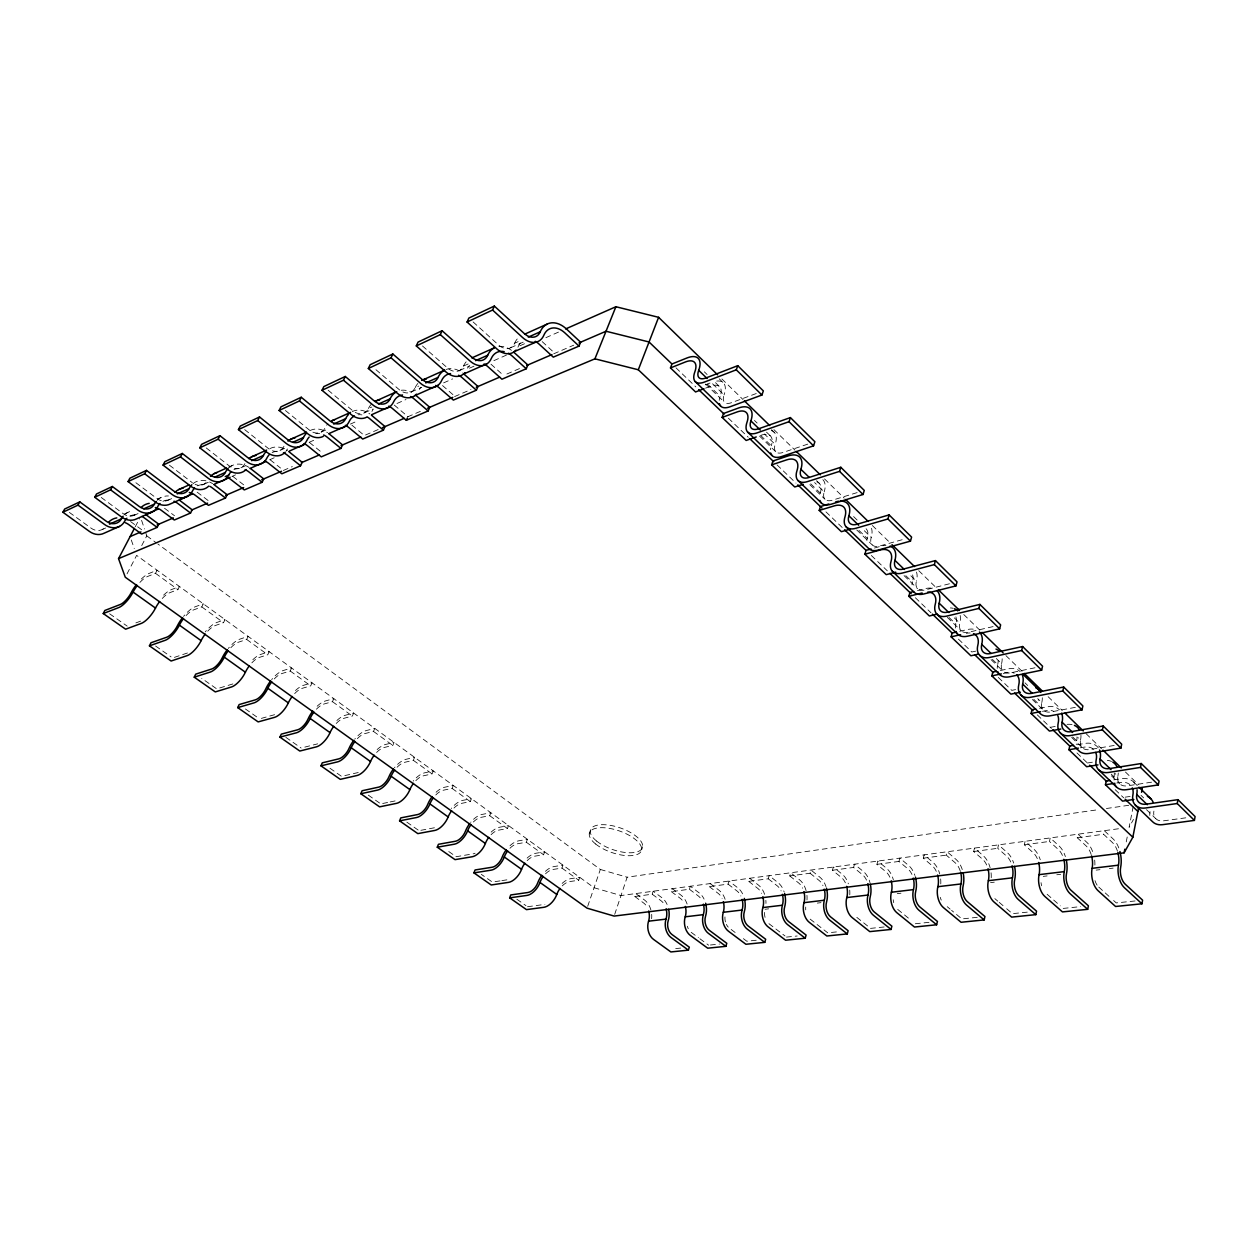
<?xml version="1.0" encoding="UTF-8"?>
<svg xmlns="http://www.w3.org/2000/svg" width="1258" height="1258" viewBox="0 0 1258 1258"><rect width="100%" height="100%" fill="white"/><g stroke="black" fill="none" stroke-linecap="round" stroke-linejoin="round"><path stroke-width="0.75" stroke-dasharray="5 3.75" d="M1126.24 841.901L1127.325 836.444M1133.191 806.504L1129.102 827.339L1133.489 819.398M1117.481 851.226A16.794 9.089 80.7 0 0 1112.465 842.577L1103.565 834.258L1104.288 830.673L1113.188 838.992A20.993 11.369 80.7 0 1 1119.95 851.524M1091.189 854.528A16.621 9.152 80.8 0 0 1086.173 845.958L1077.257 837.749L1077.996 834.196L1086.912 842.42A20.773 11.432 80.8 0 1 1093.658 854.795M1062.428 855.44A16.417 9.199 80.9 0 0 1058.387 849.543L1049.455 841.445L1050.226 837.922L1059.142 846.036A20.521 11.511 80.9 0 1 1065.384 856.588M1037.3 858.616A16.244 9.246 81 0 0 1033.258 852.782L1024.311 844.778L1025.097 841.303L1034.029 849.307A20.301 11.574 81 0 1 1040.272 859.749M1010.724 861.966A16.055 9.293 81.1 0 0 1006.683 856.195L997.736 848.317L998.522 844.873L1007.469 852.767A20.065 11.621 81.1 0 1 1013.696 863.082M986.665 865.001A15.882 9.341 81.2 0 0 982.64 859.293L973.676 851.509L974.494 848.096L983.442 855.896A19.861 11.668 81.2 0 1 990.125 867.721M960.216 870.898A15.694 9.372 81.3 0 0 955.247 862.831L946.283 855.141L947.117 851.776L956.08 859.466A19.625 11.715 81.3 0 1 962.276 869.53M936.282 871.354A15.536 9.404 81.4 0 0 932.257 865.787L923.293 858.192L924.143 854.858L933.09 862.453A19.42 11.762 81.4 0 1 939.742 874.011M911.94 874.42A15.363 9.435 81.5 0 0 907.93 868.932L898.967 861.431L899.816 858.113L908.779 865.63A19.2 11.794 81.5 0 1 914.943 875.474M889.878 877.203A15.206 9.466 81.6 0 0 885.884 871.763L876.92 864.356L877.801 861.07L886.748 868.492A19.012 11.825 81.6 0 1 893.353 879.798M866.542 880.144A15.049 9.482 81.8 0 0 862.548 874.782L853.584 867.454L854.465 864.215L863.413 871.542A18.807 11.857 81.8 0 1 870.017 882.707M845.376 882.817A14.892 9.498 81.9 0 0 841.398 877.502L832.45 870.253L833.346 867.045L842.278 874.294A18.618 11.888 81.9 0 1 848.395 883.824M806.111 890.68A18.241 11.92 82.1 0 0 799.585 879.845L790.669 872.769L789.757 875.93L810.058 873.241L810.954 870.049L819.886 877.203A18.43 11.904 82 0 1 825.987 886.638M764.612 894.344A17.895 11.951 82.3 0 0 758.574 885.192L749.674 878.273L748.73 881.371L768.245 878.792L769.173 875.662L778.073 882.66A18.052 11.935 82.2 0 1 784.143 891.891M725.127 899.297A17.549 11.967 82.5 0 0 719.12 890.334L710.251 883.572L709.292 886.607L728.052 884.122L728.995 881.056L737.88 887.896A17.706 11.951 82.4 0 1 743.903 896.938M687.12 904.062A17.219 11.967 82.8 0 0 681.16 895.287L672.307 888.667L671.347 891.655L689.4 889.249L690.359 886.245L699.212 892.928A17.376 11.967 82.6 0 1 704.087 899.108M650.921 910.037A16.889 11.967 83 0 0 644.583 900.052L635.777 893.573L634.818 896.514L652.194 894.202L653.169 891.23L661.991 897.787A17.046 11.967 82.9 0 1 668.344 907.867M614.706 914.362L627.144 877.203L1098.643 809.617M641.627 849.826L642.618 846.854M587.69 906.31L600.333 869.467L157.848 543.991M589.247 833.834L590.285 830.893M562.279 885.868A13.413 7.406 -54.7 0 1 569.764 881.559L578.727 880.254L579.749 877.329L570.786 878.65A16.779 9.262 -54.7 0 0 561.445 884.044M545.516 873.823A13.508 7.328 -54.6 0 1 553.017 869.451L561.964 868.083L562.986 865.158L554.055 866.542A16.889 9.168 -54.6 0 0 544.698 871.998M527.165 860.629A13.602 7.249 -54.5 0 1 534.65 856.195L543.582 854.748L544.635 851.823L535.719 853.286A16.999 9.058 -54.5 0 0 526.347 858.821M509.946 848.254A13.696 7.171 -54.5 0 1 517.447 843.772L526.331 842.247L527.416 839.306L518.532 840.847A17.109 8.963 -54.5 0 0 509.16 846.461M491.076 834.699A13.791 7.092 -54.4 0 1 498.577 830.154L507.446 828.55L508.546 825.61L499.693 827.214A17.235 8.853 -54.4 0 0 490.305 832.906M473.37 821.993A13.885 6.998 -54.3 0 1 480.886 817.37L489.724 815.703L490.856 812.747L482.018 814.429A17.345 8.759 -54.3 0 0 470.649 822.386M453.981 808.061A13.98 6.919 -54.2 0 1 461.497 803.375L470.303 801.613L471.451 798.641L462.645 800.403A17.47 8.633 -54.2 0 0 451.26 808.485M435.787 794.977A14.074 6.825 -54.1 0 1 443.303 790.228L452.078 788.404L453.257 785.432L444.483 787.272A17.596 8.523 -54.1 0 0 435.079 793.2M415.832 780.652A14.184 6.73 -54 0 1 423.364 775.824L432.107 773.922L433.302 770.934L424.559 772.852A17.722 8.397 -54 0 0 413.143 781.124M397.119 767.207A14.278 6.62 -53.9 0 1 404.651 762.317L413.347 760.319L414.574 757.316L405.878 759.329A17.848 8.287 -53.9 0 0 394.446 767.71M376.598 752.457A14.388 6.526 -53.8 0 1 384.13 747.504L392.795 745.412L394.053 742.409L385.388 744.5A17.974 8.146 -53.8 0 0 375.969 750.712M357.351 738.635A14.483 6.416 -53.8 0 1 364.883 733.587L373.5 731.417L374.774 728.398L366.157 730.599A18.099 8.02 -53.8 0 0 354.693 739.185M336.216 723.46A14.593 6.306 -53.7 0 1 343.764 718.349L352.334 716.069L353.64 713.05L345.069 715.33A18.241 7.878 -53.7 0 0 335.65 721.73M316.403 709.213A14.703 6.196 -53.6 0 1 323.951 704.024L332.474 701.665L333.81 698.63L325.272 701.005A18.367 7.737 -53.6 0 0 315.852 707.499M294.655 693.598A14.813 6.07 -53.5 0 1 302.203 688.33L310.679 685.862L312.047 682.827L303.555 685.296A18.508 7.579 -53.5 0 0 294.136 691.884M274.244 678.927A14.923 5.944 -53.4 0 1 281.792 673.58L290.221 671.017L291.604 667.967L283.176 670.545A18.65 7.438 -53.4 0 0 271.665 679.603M251.852 662.84A15.033 5.818 -53.4 0 1 259.384 657.399L267.765 654.742L269.181 651.675L260.815 654.364A18.791 7.281 -53.4 0 0 251.396 661.158M230.812 647.728A15.143 5.692 -53.3 0 1 238.36 642.225L246.678 639.441L248.125 636.375L239.806 639.158A18.933 7.108 -53.3 0 0 228.264 648.468M207.727 631.154A15.269 5.551 -53.2 0 1 215.26 625.541L223.531 622.663L225.025 619.581L216.753 622.49A19.09 6.935 -53.2 0 0 205.211 631.925M186.058 615.571A15.379 5.409 -53.1 0 1 193.59 609.894L201.799 606.906L203.309 603.809L195.1 606.812A19.232 6.762 -53.1 0 0 183.558 616.389M162.251 598.478A15.505 5.268 -53 0 1 169.783 592.691L177.928 589.593L179.469 586.495L171.324 589.625A19.389 6.573 -53 0 0 161.936 596.842M139.905 582.423A15.615 5.111 -52.9 0 1 147.422 576.557L155.505 573.334L157.077 570.22L149.01 573.459A19.53 6.4 -52.9 0 0 139.622 580.803M127.027 573.868L136.635 555.376L594.059 887.739L620.996 895.554L1119.368 828.645M141.714 545.61L146.777 535.861L145.047 530.687M135.266 526.74L139.575 518.548M124.448 513.94L127.86 512.399M157.36 499.159L160.93 497.555M228.343 467.268L231.881 465.68M328.134 390.2L352.617 410.627A14.782 11.039 64.2 0 0 368.437 408.52L371.77 407.026M375.953 369.71L399.258 389.666A15.19 11.086 64.8 0 0 415.171 387.653L418.694 386.08M422.484 345.966L447.518 367.965A15.631 11.118 65.4 0 0 463.494 366.062L470.413 362.98M473.102 321.938L498.593 345.007A16.087 11.133 66 0 0 514.616 343.23L521.457 340.179M102.213 529.539L105.625 528.014M134.496 515.167L138.065 513.579M168.305 500.118L171.67 498.624M203.733 484.346L209.032 481.987M240.938 467.787L245.986 465.539M280.015 450.395L285.33 448.037M321.12 432.092L327.976 429.057M364.443 412.813L372.761 409.117M411.162 392.024L421.729 387.322M459.5 370.512L469.879 365.889M510.638 347.743L524.319 341.657M473.999 366.172L467.08 369.239A20.553 14.546 66.6 0 1 469.313 365.732M519.947 345.761L526.788 342.726M231.928 476.452L235.529 474.864M269.605 459.799L274.999 457.425M309.091 442.344L314.469 439.97M350.353 424.103L357.524 420.943M396.993 403.488L405.972 399.525M443.649 382.872L452.613 378.894M493.875 360.653L506.439 355.102M545.909 337.663L558.473 332.112M283.333 470.476L292.343 466.576M378.155 429.56L364.364 435.504L350.809 424.261M407.718 416.807L420.345 411.366M454.594 396.584L470.917 389.54M506.88 374.019L519.491 368.578M553.74 353.797L573.742 345.179M705.345 384.838L712.028 382.275M705.596 388.124L710.613 386.222A21.323 9.844 -46.9 0 1 720.189 396.364A21.701 10.127 -46.4 0 0 719.23 400.327M135.88 622.899L141.1 620.965M756.247 393.534L731.448 402.702A16.275 7.595 -46.4 0 1 724.058 394.918L711.368 382.636M174.39 657.368L188.543 652.619M807.778 444.121L782.901 452.503A15.929 7.91 -46 0 1 775.18 444.404L764.377 433.963M232.872 683.927L216.722 688.881L201.705 678.345M857.138 492.601L832.214 500.244A15.599 8.208 -45.6 0 1 824.194 491.878L814.602 482.585M261.349 718.381L275.895 714.324M902.175 539.713L879.515 546.035A15.285 8.46 -45.2 0 1 871.228 537.418L862.846 529.303M874.467 548.032L881.213 546.145M917.491 590.584L925.086 588.65A24.311 14.294 -45.2 0 1 933.986 588.791M304.798 747.11L317.661 743.84M949.475 583.775L924.929 589.986A14.97 8.696 -44.8 0 1 916.406 581.165L908.339 573.349M959.712 631.296L967.308 629.55A23.855 14.624 -44.8 0 1 976.239 629.896M993.097 626.594L968.566 632.224A14.687 8.9 -44.3 0 1 959.823 623.197L954.319 617.867M358.247 772.522L341.531 776.359L328.684 767.349M975.642 651.157L971.836 652.006L957.747 638.466M1000.362 670.514L1007.941 668.91A23.415 14.907 -44.4 0 1 1020.207 671.646M1003.239 673.502L1007.029 672.7A18.728 11.935 -44.4 0 1 1014.215 673.156M1035.02 667.762L1010.536 672.857A14.404 9.089 -43.8 0 1 1001.588 663.642L996.289 658.516M382.684 803.5L388.297 802.337M390.184 801.944L397.685 800.387M1015.568 689.604L1011.778 690.359L998.207 677.323M1039.533 708.285L1047.112 706.854A22.99 15.175 -43.9 0 1 1059.425 709.811M1042.457 711.336L1046.247 710.613A18.383 12.14 -43.9 0 1 1053.449 711.195M420.895 830.311L436.023 827.465M1075.354 707.342L1050.917 711.934A14.137 9.246 -43.3 0 1 1041.797 702.577L1037.708 698.615M1050.288 727.328L1055.965 726.306M1077.304 744.72L1084.868 743.431A22.581 15.395 -43.4 0 1 1098.879 748.762M1080.292 747.802L1084.066 747.158A18.068 12.313 -43.4 0 1 1093.957 749.721M1114.179 745.459L1089.805 749.579A13.885 9.388 -42.7 0 1 1080.528 740.081L1077.902 737.534M1087.431 763.008L1093.092 762.081M1113.755 779.881L1121.303 778.718A22.188 15.599 -42.9 0 1 1136.005 785.495M1116.774 782.995L1120.548 782.429A17.738 12.486 -42.9 0 1 1130.47 785.134M499.992 880.899L492.318 882.062L481.327 874.357M501.911 880.6L509.584 879.436M1151.589 782.177L1127.278 785.857A13.634 9.514 -42.1 0 1 1117.875 776.233L1115.138 773.591M1125.171 797.163L1130.816 796.345M1106.411 808.501L1131.634 804.884M1185.775 817.826L1163.414 820.845A13.398 9.624 -41.5 0 1 1153.885 811.111M527.527 906.735L544.887 904.392M832.45 870.253L853.584 867.454M876.92 864.356L898.967 861.431M923.293 858.192L946.283 855.141M973.676 851.509L997.736 848.317M1024.311 844.778L1049.455 841.445M1077.257 837.749L1103.565 834.258M765.053 909.267L768.622 908.842M817.307 903.087L821.002 902.646M897.284 893.636L900.964 893.196M990.565 882.597L994.276 882.173M1043.244 876.37L1047.112 875.914M1056.799 874.766L1060.667 874.31M1096.205 870.111L1099.979 869.671M1109.383 868.555L1113.141 868.114M675.703 948.595L681.537 947.982M710.424 944.994L719.513 944.05M756.231 940.245L746.796 941.22L742.424 937.933M786.47 937.1L797.179 935.999M831.428 932.445L838.85 931.675M884.154 926.973L870.63 928.373L855.975 916.705M915.321 923.749L930.071 922.224M977.262 917.318L961.867 918.922L951.598 910.352M1027.267 912.144L1012.423 913.67L1006.573 908.653M1063.199 908.418L1080.653 906.609M1135.078 900.964L1116.255 902.914L1112.229 899.266M600.333 869.467L627.144 877.203M109.635 613.81L127.184 626.122M155.599 646.03L171.072 656.88M245.404 708.977L259.541 718.884M285.865 737.345L301.118 748.038M368.311 795.135L380.797 803.893M406.853 822.15L418.993 830.657M448.76 851.54L456.151 856.714L473.307 853.805A10.253 5.205 -54.5 0 0 475.099 853.223M516.834 899.234L525.986 905.666M69.347 512.399L91.142 528.187A12.47 10.489 58.4 0 0 104.43 527.92M155.505 573.334L177.928 589.593M201.799 606.906L223.531 622.663M246.678 639.441L267.765 654.742M290.221 671.017L310.679 685.862M332.474 701.665L352.334 716.069M373.5 731.417L392.795 745.412M413.347 760.319L432.107 773.922M452.078 788.404L470.303 801.613M489.724 815.703L507.446 828.55M526.331 842.247L543.582 854.748M561.964 868.083L578.727 880.254M634.818 896.514L643.624 902.992A13.508 9.577 83 0 1 647.493 907.789M101.238 497.46L123.315 513.736A12.753 10.583 59.4 0 0 136.729 513.531M691.177 932.335L698.442 937.682M699.888 938.751L708.6 945.183M130.58 521.567L141.855 529.87M146.777 535.861L156.259 542.827M652.194 894.202L661.032 900.744A13.634 9.577 82.9 0 1 664.916 905.587M671.347 891.655L680.201 898.275A13.775 9.577 82.8 0 1 684.1 903.165M135.895 482.742L156.998 498.577A13.052 10.677 60.4 0 0 170.553 498.467M735.144 932.477L729.326 928.105A10.457 7.061 82.8 0 1 726.385 924.394M164.531 508.263L174.516 515.749M689.4 889.249L698.269 895.948A13.901 9.577 82.6 0 1 702.184 900.885M197.144 492.161L210.133 502.052M709.292 886.607L718.176 893.384A14.042 9.577 82.5 0 1 722.108 898.369M169.437 465.193L192.332 482.695M768.952 923.702L785.023 935.983M728.052 884.122L736.952 890.963A14.168 9.561 82.4 0 1 740.883 895.995M748.73 881.371L757.646 888.29A14.31 9.561 82.3 0 1 761.593 893.384M232.824 476.405L244.492 485.478M206.249 447.942L229.412 466.026A13.696 10.835 62.1 0 0 244.885 463.699M810.168 919.126L827.717 932.823M768.245 878.792L777.161 885.774A14.451 9.545 82.2 0 1 781.124 890.931M789.757 875.93L798.688 883.006A14.593 9.529 82.1 0 1 802.651 888.211M270.234 459.862L280.55 468.055M244.697 429.623L268.394 448.508A14.027 10.913 62.8 0 0 283.993 446.228M810.058 873.241L819.005 880.38A14.734 9.529 82 0 1 822.968 885.648M309.515 442.517L322.929 453.383M285.424 410.533L309.405 430.063A14.404 10.976 63.5 0 0 325.114 427.862A23.682 18.005 64.9 0 1 327.929 423.726M897.709 909.408L910.918 920.164M947.211 906.688L950.136 909.125M394.273 405.06L407.985 416.697M994.842 898.621L997.783 901.137M999.245 902.379L1005.095 907.411M442.533 385.561L453.603 395.201M1047.128 894.265L1060.274 905.839M490.982 364.207L503.546 375.45M1098.769 887.079L1110.877 898.039M542.198 341.626L554.872 353.309M675.971 367.839L695.816 386.898M728.398 418.191L748.227 437.249M777.004 464.878L796 483.119M825.956 511.88L843.159 528.407M871.354 555.486L887.33 570.833M915.368 597.754L930.999 612.772M1037.268 714.843L1051.436 728.445M1076.942 752.929L1088.28 763.826M1115.201 789.678L1123.693 797.839M707.515 384.115L720.189 396.364M760.508 435.315L771.296 445.741A21.229 10.551 -46 0 0 770.431 449.704M810.702 483.811L820.295 493.089A20.788 10.929 -45.6 0 0 819.54 497.036M858.947 530.42L867.328 538.518A20.38 11.275 -45.2 0 0 866.652 542.465M905.791 575.677L912.506 582.171A19.971 11.589 -44.8 0 0 911.987 584.828M949.035 617.458L955.923 624.11A19.578 11.857 -44.3 0 0 955.404 628.025M992.405 659.349L997.704 664.476A19.216 12.108 -43.8 0 0 997.248 668.375M1033.809 699.369L1037.913 703.332A18.571 12.03 -44.2 0 0 1038.306 699.464M1072.697 736.936L1076.659 740.758A18.508 12.517 -42.7 0 0 1076.329 744.61M1111.27 774.205L1114.006 776.846A18.178 12.69 -42.1 0 0 1113.739 780.683M705.659 384.083L724.419 402.198M759.502 436.054L775.761 451.764M809.837 484.66L824.981 499.269M856.761 529.964L872.187 544.856M904.062 575.614L917.538 588.634M947.29 617.364L961.112 630.698M991.052 659.617L1003.019 671.159M1032.393 699.511L1043.354 710.11M1071.643 737.408L1082.21 747.614M1111.427 775.824L1119.667 783.765M1146.525 809.696L1155.772 818.628M704.323 371.818L707.122 374.538M715.519 382.684L719.718 386.756M754.438 420.439L757.127 423.034M766.515 432.139L770.541 436.054M816.568 480.682L819.288 483.324M853.569 516.566L857.736 520.623M1024.987 682.842L1027.707 685.468M1140.99 795.339L1143.616 797.886M721.872 378.941L742.975 399.494M773.906 429.623L794.993 450.16M824.525 478.921L844.212 498.105M872.344 525.498L890.617 543.299M918.749 570.692L937.021 588.492M963.754 614.517L980.627 630.95M1005.928 655.607L1022.817 672.039M1048.118 696.696L1062.177 710.393M1086.094 733.681L1101.552 748.746M1125.47 772.035L1138.128 784.347M719.246 378.831L723.444 382.919M771.531 429.701L774.205 432.312M1133.71 782.083L1137.641 785.92M131.288 539.996L134.26 548.535M141.588 520.356L144.466 528.973M816.882 481.845A20.458 10.646 -46.2 0 1 820.295 493.089M822.889 479.675A25.569 13.303 -46.2 0 1 824.194 491.878M716.698 381.064A26.654 12.297 -46.9 0 1 724.058 394.918M761.279 435.189A20.883 10.268 -46.5 0 1 771.296 445.741M771.28 430.55A26.104 12.832 -46.5 0 1 775.18 444.404M1094.664 860.079A20.773 11.432 80.8 0 1 1094.885 865.378M1097.133 885.16A12.36 6.746 81 0 1 1094.727 879.688M991.068 872.769A19.861 11.668 81.2 0 1 991.225 877.848M1041.624 885.758A12.093 6.825 81.3 0 1 1041.042 882.644M463.494 366.062A25.695 18.194 66.6 0 1 466.293 361.675M498.876 346.453A26.041 18.194 66.8 0 1 511.456 350.306M419.354 389.461A19.986 14.514 66 0 1 420.958 387.26M415.171 387.653A24.987 18.147 66 0 1 417.971 383.344M446.118 369.475A25.317 18.162 66.3 0 1 462.535 372.95M520.466 342.947A21.15 14.561 67.1 0 0 518.249 346.532A21.433 14.844 66 0 1 516.016 350.101M514.616 343.23A26.434 18.21 67.1 0 1 517.4 338.764M358.027 414.794A19.184 14.436 65.2 0 1 361.958 414.904M352.256 411.618A23.981 18.037 65.2 0 1 369.899 413.976M129.826 516.079A16.606 13.854 60.7 0 1 137.028 514.884M125.313 514.05A20.757 17.329 60.7 0 1 132.184 510.984M272.105 452.628A18.241 14.278 63.9 0 1 279.543 451.528M270.014 448.556A22.801 17.848 63.9 0 1 287.374 450.537M205.998 482.663A13.366 10.756 61.2 0 1 195.147 484.377M233.941 469.659A17.801 14.184 63.2 0 1 241.332 468.526M229.286 467.394A22.251 17.722 63.2 0 1 249.1 467.489M197.585 485.855A17.392 14.074 62.4 0 1 204.912 484.707M192.993 483.685A21.732 17.596 62.4 0 1 212.618 483.638M162.927 501.313A16.983 13.964 61.6 0 1 170.192 500.149M157.234 500.259A21.229 17.47 61.6 0 1 168.43 495.951M371.943 411.46A19.452 14.467 65.5 0 1 373.343 409.102M368.437 408.52A24.311 18.084 65.5 0 1 371.252 404.305M401.239 390.247A24.625 18.115 65.7 0 1 411.224 392.229M287.422 448.98A18.713 14.546 62.8 0 1 286.022 451.26M315.789 433.601A18.697 14.357 64.5 0 1 319.705 433.68M310.081 430.566A23.383 17.958 64.5 0 1 327.583 432.721M688.268 928.703A10.268 7.076 83.1 0 1 687.355 926.25M940.654 878.949A19.42 11.762 81.4 0 1 940.764 883.918M941.267 900.099A11.574 6.935 81.7 0 1 940.292 897.347M651.675 914.346A16.889 11.967 83 0 1 651.613 918.702M893.746 902.662A11.322 6.982 81.9 0 1 893.211 899.737M725.457 921.894A10.457 7.061 82.8 0 1 725.001 916.484M765.855 900.366A17.895 11.951 82.3 0 1 765.949 903.448M765.068 917.365A10.662 7.061 82.6 0 1 764.581 911.861M806.944 895.334A18.241 11.92 82.1 0 1 806.976 900.005M805.749 909.864A10.882 7.045 82.4 0 1 805.733 907.049M849.716 890.098A18.618 11.888 81.9 0 1 849.763 894.863M1114.274 773.01A17.911 12.391 -43.2 0 1 1114.006 776.846M1118.252 772.994A22.392 15.505 -43.2 0 1 1117.875 776.233M1107.323 760.367A22.392 15.505 -43.2 0 1 1111.553 761.483M1076.974 736.905A18.225 12.218 -43.7 0 1 1076.659 740.758M1080.937 735.27A22.786 15.285 -43.7 0 1 1080.528 740.081M1067.067 724.356A22.786 15.285 -43.7 0 1 1073.121 724.891M1042.284 697.734A23.21 15.033 -44.2 0 1 1041.797 702.577M966.317 633.356A19.09 11.699 -44.8 0 1 970.154 632.978M998.144 660.592A18.917 11.809 -44.6 0 1 997.704 664.476M1002.154 658.783A23.635 14.766 -44.6 0 1 1001.588 663.642M955.876 616.845A19.279 11.558 -45 0 1 955.923 624.11M960.137 615.414A24.091 14.451 -45 0 1 959.823 623.197M950.356 607.944A24.091 14.451 -45 0 1 953.218 608.322M1149.812 815.467A17.864 12.847 -41.5 0 1 1150.032 811.646M882.849 545.768A24.798 13.932 -45.6 0 1 885.978 545.437M912.6 574.89A19.656 11.291 -45.4 0 1 912.506 582.171M916.5 572.06A24.562 14.121 -45.4 0 1 916.406 581.165M866.07 528.706A20.049 10.976 -45.8 0 1 867.328 538.518M871.511 528.313A25.05 13.728 -45.8 0 1 871.228 537.418M596.669 841.099A27.44 11.464 19 0 0 641.25 849.543A27.44 11.464 19 0 0 611.482 825.562A27.44 11.464 19 0 0 596.669 841.099M595.647 844.024A27.472 11.448 19 0 0 640.259 852.515A27.472 11.448 19 0 0 610.46 828.55A27.472 11.448 19 0 0 595.647 844.024"/><path stroke-width="1.5" d="M1135.314 805.104L1152.532 821.678A17.864 12.847 -41.5 0 0 1162.707 824.65L1194.408 820.405L1195.1 816.568L1177.944 799.663L1146.211 804.192A13.508 9.577 -41.8 0 1 1136.745 794.506A22.188 15.599 -42.9 0 0 1137.043 789.741M1194.408 820.405L1177.236 803.516L1177.944 799.663M1091.582 855.88A16.621 9.152 80.8 0 1 1092.117 868.319A16.496 8.979 81 0 0 1098.045 890.664L1115.563 906.483L1141.934 903.794L1142.61 900.178L1125.171 884.154A12.501 6.699 80.9 0 1 1120.674 867.218A20.993 11.369 80.7 0 0 1119.95 851.524M1114.541 784.096A18.178 12.69 -42.1 0 0 1126.508 789.694L1158.335 784.913L1159.074 781.045L1141.273 763.512L1109.446 768.591A13.759 9.451 -42.4 0 1 1100.105 759.03A22.581 15.395 -43.4 0 0 1099.492 749.988M134.402 528.391L118.535 558.646L125.281 577.233L587.061 908.166L614.124 916.076L1124.102 852.83L1132.845 837.23L1138.616 807.62M1141.588 792.288L1142.343 788.467M1158.335 784.913L1140.519 767.396L1141.273 763.512M1124.102 852.83L1124.825 849.181M1038.652 862.469A16.244 9.246 81 0 1 1039.077 874.64A16.118 9.089 81.3 0 0 1044.895 896.498L1062.475 911.908L1087.683 909.33L1088.406 905.807L1070.888 890.177A12.218 6.777 81.2 0 1 1066.485 873.634A20.521 11.511 80.9 0 0 1066.297 859.985M1060.352 732.974L1078.877 750.79A18.508 12.517 -42.7 0 0 1088.988 753.448L1120.894 748.101L1121.696 744.186L1103.219 725.992L1071.297 731.669A14.011 9.325 -43 0 1 1062.098 722.234A22.99 15.175 -43.9 0 0 1061.626 713.176M1133.851 799.475L1122.545 801.126L1105.452 784.74L1106.207 781.045L1109.981 780.463M1120.894 748.101L1102.401 729.907L1103.219 725.992M988.002 868.759A15.882 9.341 81.2 0 1 988.348 880.694A15.772 9.183 81.5 0 0 994.056 902.065L1011.652 917.113L1035.806 914.645L1036.545 911.169L1018.98 895.948A11.951 6.856 81.4 0 1 1014.671 879.751A20.065 11.621 81.1 0 0 1014.577 866.4M1020.757 694.872L1039.973 713.365A18.854 12.328 -43.3 0 0 1050.037 715.833L1082.022 709.874L1082.886 705.927L1063.702 687.025L1031.702 693.347A14.263 9.168 -43.6 0 1 1022.675 684.053A23.415 14.907 -44.4 0 0 1022.345 674.964M1097.982 764.88L1086.645 766.72L1068.938 749.737L1069.74 746.025L1073.53 745.381M1082.022 709.874L1062.821 690.972L1063.702 687.025M1060.809 729.027L1049.439 731.071L1031.088 713.475L1031.953 709.732L1035.743 709.009M997.893 671.788A19.216 12.108 -43.8 0 0 1009.592 676.773L1041.64 670.152L1042.568 666.19L1022.628 646.533L990.581 653.531A14.546 8.995 -44.1 0 1 981.727 644.411A23.855 14.624 -44.8 0 0 979.479 632.019M937.587 875.033A15.536 9.404 81.4 0 1 937.855 886.701A15.426 9.246 81.7 0 0 943.453 907.616L961.081 922.271L984.165 919.913L984.951 916.532L967.355 901.671A11.684 6.919 81.6 0 1 963.125 885.852A19.625 11.715 81.3 0 0 963.141 872.769M1041.64 670.152L1021.669 650.512L1022.628 646.533M891.183 880.804A15.206 9.466 81.6 0 1 891.372 892.252A15.096 9.309 81.9 0 0 896.86 912.71L914.487 927.036L936.628 924.772L937.446 921.454L919.85 906.955A11.448 6.966 81.8 0 1 915.698 891.45A19.2 11.794 81.5 0 0 915.399 877.046M1020.364 692.23L1010.882 694.117L991.854 675.876L992.766 672.102L996.572 671.3M955.986 631.437A19.578 11.857 -44.3 0 0 967.559 636.186L999.654 628.858L1000.645 624.864L979.903 604.406L947.824 612.143A14.829 8.806 -44.5 0 1 939.176 603.211A24.311 14.294 -45.2 0 0 937.163 590.867M999.654 628.858L978.881 608.416L979.903 604.406M846.665 886.355A14.892 9.498 81.9 0 1 846.791 897.567A14.797 9.356 82.1 0 0 852.185 917.617L869.781 931.612L891.041 929.442L891.875 926.171L874.279 912.003A11.212 6.998 82 0 1 870.206 896.828A18.807 11.857 81.8 0 0 870.379 884.28M978.472 654.113L970.877 655.78L951.127 636.847L952.117 633.057L955.907 632.176M892.409 571.352L914 592.125A19.971 11.589 -44.8 0 0 923.844 593.965L955.97 585.882L957.024 581.856L935.433 560.581L903.338 569.088A15.127 8.586 -45 0 1 894.925 560.36A24.798 13.932 -45.6 0 0 890.066 546.082M803.925 891.67A14.593 9.529 82.1 0 1 803.988 902.662A14.498 9.388 82.4 0 0 809.271 922.318L826.852 935.999L847.263 933.908L848.128 930.716L830.563 916.862A10.976 7.029 82.2 0 1 826.553 902.002A18.43 11.904 82 0 0 826.443 888.148M895.727 572.138L886.23 574.654L864.906 554.228L880.097 550.013A19.829 11.149 -45.6 0 1 891.026 561.414A20.159 11.448 -45 0 0 902.222 573.082L934.332 564.606L935.433 560.581M936.958 614.156L929.363 615.995L908.842 596.323L909.896 592.502L913.701 591.543M762.835 896.781A14.31 9.561 82.3 0 1 762.851 907.568A14.215 9.404 82.6 0 0 768.04 926.832L785.59 940.213L805.214 938.216L806.095 935.071L788.546 921.532A10.772 7.045 82.5 0 1 784.63 906.955A18.052 11.935 82.2 0 0 784.583 893.369M846.131 526.819L868.602 548.441A20.38 11.275 -45.2 0 0 878.351 550.029L910.462 541.129L911.61 537.087L889.107 514.899L857.028 524.256A15.426 8.334 -45.4 0 1 848.867 515.764A25.302 13.524 -46 0 0 840.328 501.093M723.334 901.687A14.042 9.577 82.5 0 1 723.287 912.286A13.948 9.419 82.8 0 0 728.398 931.172L745.9 944.271L764.77 942.352L765.666 939.254L748.18 926.014A10.551 7.061 82.7 0 1 744.311 911.72A17.706 11.951 82.4 0 0 744.343 898.385M849.826 529.241L841.382 531.694L819.21 510.434L834.369 505.842A20.238 10.819 -46 0 1 844.967 516.912A20.568 11.118 -45.4 0 0 855.833 528.281L887.928 518.972L889.107 514.899M864.906 554.228L866.039 550.375L871.086 548.975M685.327 906.42A13.775 9.577 82.8 0 1 685.217 916.815A13.681 9.435 83.1 0 0 690.249 935.354L707.688 948.186L725.866 946.33L726.778 943.296L709.323 930.322A10.363 7.076 82.9 0 1 705.534 916.311A17.376 11.967 82.6 0 0 705.628 903.213M819.886 500.401A20.788 10.929 -45.6 0 0 830.972 504.269L863.035 494.488L864.262 490.416L840.8 467.284L808.784 477.553A15.756 8.067 -45.8 0 1 800.89 469.313A25.82 13.083 -46.3 0 0 788.074 455.931L772.947 460.978L771.641 464.862L794.741 486.988L803.154 484.314M771.641 464.862L786.785 459.83A20.647 10.457 -46.3 0 1 797.006 470.571A21.009 10.756 -45.8 0 0 807.494 481.594L839.542 471.373L840.8 467.284M648.703 910.981A13.508 9.577 83 0 1 648.562 921.186A13.429 9.435 83.3 0 0 653.5 939.38L670.876 951.944L688.393 950.152L689.321 947.18L671.929 934.474A10.158 7.076 83.2 0 1 668.202 920.714A17.046 11.967 82.9 0 0 668.69 909.282M819.21 510.434L820.42 506.565L828.833 504.002M770.698 453.037A21.229 10.551 -46 0 0 781.564 456.56L813.564 445.835L814.885 441.731L790.401 417.593L758.448 428.836A16.087 7.768 -46.2 0 1 750.884 420.895A26.355 12.58 -46.7 0 0 738.572 407.985L723.507 413.489L722.123 417.404L746.167 440.457L756.247 436.951M722.123 417.404L737.204 411.916A21.087 10.064 -46.7 0 1 747 422.279A21.449 10.347 -46.2 0 0 757.064 432.894L789.033 421.697L790.401 417.593M719.387 403.645A21.701 10.127 -46.4 0 0 730.017 406.774L761.923 395.028L763.339 390.908L737.738 365.685L705.927 377.982A16.448 7.422 -46.5 0 1 698.693 370.355A26.937 12.03 -47 0 0 686.962 357.98L671.961 363.987L670.483 367.918L695.564 391.961L703.93 388.769M670.483 367.918L685.484 361.942A21.543 9.624 -47 0 1 694.841 371.881A21.921 9.907 -46.5 0 0 704.433 382.07L736.276 369.821L737.738 365.685M560.03 888.462A13.413 7.406 -54.7 0 0 556.791 894.454A13.303 7.265 -54.9 0 1 543.865 907.301L526.473 909.628L509.663 897.85L510.717 894.957L528.046 892.488A10.033 5.394 -54.8 0 0 537.779 882.77A16.889 9.168 -54.6 0 1 541.868 875.285M524.869 863.271A13.602 7.249 -54.5 0 0 521.567 869.309A13.476 7.108 -54.7 0 1 508.515 882.377L491.233 884.972L473.951 872.879L475.052 869.97L492.271 867.218A10.174 5.268 -54.6 0 0 502.099 857.343A17.109 8.963 -54.5 0 1 506.282 849.779M1132.845 837.23L638.309 369.773L658.594 317.315L615.885 306.732L565.644 328.936M488.764 837.388A13.791 7.092 -54.4 0 0 485.368 843.473A13.665 6.95 -54.5 0 1 472.19 856.761L455.034 859.639L437.281 847.216L438.429 844.291L455.522 841.24A10.316 5.142 -54.4 0 0 465.444 831.208A17.345 8.759 -54.3 0 1 469.737 823.565M118.535 558.646L594.924 358.829L615.885 306.732M451.638 810.781A13.98 6.919 -54.2 0 0 448.147 816.929A13.854 6.777 -54.3 0 1 434.859 830.437L417.829 833.614L399.572 820.845L400.783 817.889L417.735 814.539A10.457 5.016 -54.3 0 0 427.751 804.334A17.596 8.523 -54.1 0 1 432.154 796.629M535.263 341.311A21.15 14.561 67.1 0 1 539.163 344.173L553.284 357.146L579.01 346.092L580.598 342.207L566.446 328.983A26.795 18.194 67.3 0 0 540.264 331.782A16.307 11.133 66.2 0 1 524.209 333.48L494.331 306.056L468.841 318.085L467.08 322.032L496.879 348.938A21.433 14.844 66 0 0 516.016 350.101M413.457 783.419A14.184 6.73 -54 0 0 409.888 789.615A14.042 6.589 -54.2 0 1 396.459 803.375L379.586 806.85L360.826 793.735L362.068 790.763L378.878 787.083A10.614 4.875 -54.1 0 0 388.974 776.705A17.848 8.287 -53.9 0 1 393.502 768.921M484.063 363.971A20.553 14.546 66.6 0 1 487.931 366.707L501.926 379.208L526.253 368.767L527.857 364.977L513.83 352.24M374.192 755.272A14.388 6.526 -53.8 0 0 370.528 761.53A14.247 6.384 -54 0 1 356.973 775.526L340.258 779.347L320.963 765.839L322.252 762.851L338.889 758.841A10.756 4.718 -53.9 0 0 349.095 748.274A18.099 8.02 -53.8 0 1 353.734 740.412M435.645 385.404A19.986 14.514 66 0 1 439.482 388.03L453.352 400.091L476.373 390.2L477.993 386.489L464.092 374.208M467.08 322.032L492.57 310.034L494.331 306.056M333.795 726.306A14.593 6.306 -53.7 0 0 330.036 732.628A14.451 6.164 -53.8 0 1 316.34 746.875L299.797 751.042L279.936 737.141L281.289 734.137L297.753 729.766A10.913 4.545 -53.7 0 0 308.053 719.01A18.367 7.737 -53.6 0 1 312.802 711.069M388.816 406.13A19.452 14.467 65.5 0 1 392.606 408.661L406.334 420.298L428.129 410.941L429.764 407.293L415.989 395.468M406.334 420.298L407.435 417.892M464.847 372.745A20.836 14.813 65.4 0 1 445.788 371.818L416.288 345.934L440.316 334.628L442.093 330.728L471.687 357.099A15.835 11.118 65.7 0 0 487.695 355.259A26.041 18.194 66.8 0 1 494.3 347.837L471.829 357.917M345.368 425.361A18.949 14.404 64.9 0 1 349.126 427.799L362.713 439.042L383.407 430.157L385.042 426.588L371.409 415.156M416.288 345.934L418.065 342.082L442.093 330.728M292.186 696.492A14.813 6.07 -53.5 0 0 288.334 702.876A14.671 5.944 -53.6 0 1 274.511 717.375L258.157 721.903L237.715 707.609L239.13 704.574L255.374 699.841A11.086 4.372 -53.6 0 0 265.784 688.881A18.65 7.438 -53.4 0 1 270.659 680.861M416.477 394.163A20.254 14.782 64.8 0 1 397.528 393.424L368.327 368.5L391.034 357.822L392.826 354.001L422.106 379.397A15.395 11.102 65.1 0 0 438.051 377.431A25.317 18.162 66.3 0 1 444.672 370.119L421.792 380.403A24.987 18.147 66 0 1 426.336 378.988M304.106 443.634A18.477 14.325 64.2 0 1 307.833 445.977L321.277 456.858L340.934 448.414L342.585 444.907L329.093 433.853M368.327 368.5L370.135 364.726L392.826 354.001M264.856 460.994A18.021 14.231 63.6 0 1 268.552 463.274L281.839 473.794L300.552 465.759L302.203 462.331L288.853 451.638M366.628 417.216A19.703 14.719 64.2 0 1 350.872 414.322L322.017 390.294L343.465 380.199L345.274 376.472L374.224 400.925A14.97 11.055 64.5 0 0 390.09 398.849A24.625 18.115 65.7 0 1 396.71 391.663L375.057 401.381A24.311 18.084 65.5 0 1 379.586 399.981M249.351 665.781A15.033 5.818 -53.4 0 0 245.389 672.228A14.892 5.692 -53.5 0 1 231.425 686.994L215.291 691.916L194.235 677.181L195.698 674.146L211.737 669.004A11.243 4.167 -53.4 0 0 222.241 657.84A18.933 7.108 -53.3 0 1 227.258 649.741M322.017 390.294L323.825 386.599L345.274 376.472M323.29 436.369A19.2 14.64 63.5 0 1 307.644 433.68L279.119 410.485L299.451 400.925L301.244 397.261L329.879 420.848A14.577 11.008 63.8 0 0 345.651 418.694A23.981 18.037 65.2 0 1 348.466 414.511M227.494 477.537A17.596 14.137 62.8 0 1 231.142 479.738L244.288 489.944L262.12 482.286L263.771 478.921L250.562 468.558M279.119 410.485L280.927 406.869L301.244 397.261M189.313 492.46A17.187 14.027 62 0 1 195.477 495.432L208.482 505.339L225.481 498.026L227.132 494.724L214.08 484.676M285.173 452.251A18.713 14.546 62.8 0 1 266.633 452.047L238.438 429.623L257.733 420.549L259.525 416.964L287.83 439.765A14.2 10.945 63.2 0 0 303.493 437.517A23.383 17.958 64.5 0 1 306.292 433.412M205.196 634.126A15.269 5.551 -53.2 0 0 201.123 640.652A15.112 5.425 -53.3 0 1 187.033 655.685L171.119 661.016L149.435 645.841L150.96 642.775L166.748 637.224A11.416 3.963 -53.2 0 0 177.362 625.839A19.232 6.762 -53.1 0 1 182.52 617.678M155.332 507.54A16.81 13.917 61.2 0 1 161.433 510.418L174.296 520.026L190.524 513.044L192.175 509.804L179.265 500.055M238.438 429.623L240.247 426.085L259.525 416.964M246.049 469.564A18.257 14.451 62.1 0 1 227.667 469.501L199.802 447.817L218.121 439.199L219.93 435.677L247.905 457.723A13.854 10.882 62.4 0 0 263.441 455.412A22.801 17.848 63.9 0 1 266.24 451.386M125.375 522.73A16.433 13.807 60.3 0 1 128.914 524.728L141.619 534.068L157.14 527.401L158.775 524.209L146.022 514.742M199.802 447.817L201.61 444.326L219.93 435.677M208.797 486.044A17.816 14.341 61.2 0 1 190.571 486.107L163.068 465.114L180.492 456.906L182.284 453.462L209.929 474.785A13.524 10.803 61.6 0 0 225.339 472.426A22.251 17.722 63.2 0 1 228.138 468.463M159.687 601.513A15.505 5.268 -53 0 0 155.505 608.086A15.348 5.142 -53.1 0 1 141.273 623.418L125.611 629.189L103.25 613.542L104.854 610.46L120.375 604.453A11.589 3.743 -53.1 0 0 131.084 592.864A19.53 6.4 -52.9 0 1 136.399 584.608M163.068 465.114L164.861 461.686L182.284 453.462M187.159 496.517L170.317 503.955A17.408 14.231 60.4 0 1 155.253 501.926L128.08 481.578L144.67 473.763L146.478 470.382L173.761 491.045A13.193 10.709 60.8 0 0 189.046 488.639A21.732 17.596 62.4 0 1 191.845 484.739M128.08 481.578L129.873 478.213L146.478 470.382M152.548 511.802L136.493 518.909A17.014 14.105 59.4 0 1 121.57 517.007L94.727 497.272L110.562 489.818L112.339 486.5L139.308 506.534A12.894 10.63 59.9 0 0 154.451 504.081A21.229 17.47 61.6 0 1 156.196 501.423M94.727 497.272L96.504 493.985L112.339 486.5M119.51 526.41L104.178 533.188A16.637 13.98 58.4 0 1 89.412 531.411L62.9 512.242L78.012 505.134L79.789 501.879L106.411 521.331A12.611 10.536 58.9 0 0 121.428 518.831A20.757 17.329 60.7 0 1 123.158 516.22M62.9 512.242L64.677 509.018L79.789 501.879M178.715 489.566L188.826 485.022M214.206 473.621L226.582 468.07M251.458 456.89L266.633 450.081M290.582 439.325L306.543 432.154M350.542 412.388L331.719 420.848A23.682 18.005 64.9 0 1 334.659 419.732M524.633 334.203L546.837 324.234M109.493 524.161L121.428 518.831M143.742 508.861L154.451 504.081M177.268 493.891L189.046 488.639M214.741 477.159L225.339 472.426M251.631 460.68L263.441 455.412M292.847 442.266L303.493 437.517M333.669 424.04L345.651 418.694M378.422 404.054L390.09 398.849M425.723 382.935L438.051 377.431M475.587 360.653L487.695 355.259M528.297 337.113L540.264 331.782M225.182 476.625L228.72 475.052A17.801 14.184 63.2 0 1 230.953 471.876M145.818 514.522L158.366 508.971M179.91 499.457L192.458 493.907M213.986 484.377L230.135 477.254M249.87 468.526L266.02 461.387M289.34 451.072L305.49 443.932M328.825 433.633L346.768 425.691M371.881 414.59L389.823 406.664M414.936 395.562L438.256 385.247M463.384 374.145L486.704 363.829M513.626 351.941L536.946 341.626M130.109 536.584L140.927 531.914M157.14 524.916L173.368 517.919M191.405 510.135L207.617 503.137M225.654 495.369L243.675 487.585M261.711 479.801L281.54 471.247M301.37 462.692L319.39 454.924M341.028 445.584L360.857 437.029M382.479 427.689L404.117 418.364M427.547 408.252L452.786 397.355M476.232 387.244L499.662 377.133M526.709 365.465L551.947 354.583M578.979 342.915L606.026 331.247L649.049 341.987L671.725 363.766M103.25 613.542L118.771 607.567A15.458 5.001 -53.1 0 0 133.081 592.078A15.615 5.111 -52.9 0 1 137.326 585.473M149.435 645.841L165.223 640.306A15.222 5.299 -53.2 0 0 179.375 625.132A15.379 5.409 -53.1 0 1 183.511 618.59M194.235 677.181L210.259 672.071A15.002 5.567 -53.4 0 0 224.286 657.163A15.143 5.692 -53.3 0 1 228.296 650.685M237.715 707.609L253.974 702.892A14.766 5.818 -53.6 0 0 267.86 688.268A14.923 5.944 -53.4 0 1 271.759 681.836M279.936 737.141L296.401 732.801A14.561 6.054 -53.7 0 0 310.144 718.444A14.703 6.196 -53.6 0 1 313.95 712.091M908.842 596.323L922.145 592.974M978.881 608.416L946.771 616.106A19.766 11.731 -44.5 0 1 935.276 604.154A19.452 11.432 -45.2 0 0 927.869 592.015M320.963 765.839L337.6 761.861A14.341 6.29 -53.9 0 0 351.218 747.755A14.483 6.416 -53.8 0 1 354.929 741.449M951.127 636.847L960.625 634.677M360.826 793.735L377.636 790.087A14.137 6.494 -54.1 0 0 391.128 776.217A14.278 6.62 -53.9 0 1 394.729 769.99M1021.669 650.512L989.59 657.462A19.389 11.998 -44.1 0 1 977.828 645.275A19.09 11.699 -44.8 0 0 973.472 633.655M991.854 675.876L1001.337 673.895M399.572 820.845L416.54 817.527A13.948 6.683 -54.3 0 0 429.906 803.893A14.074 6.825 -54.1 0 1 433.428 797.729M1062.821 690.972L1030.789 697.246A19.027 12.218 -43.6 0 1 1018.776 684.839A18.728 11.935 -44.4 0 0 1016.826 674.917M1031.088 713.475L1040.57 711.682M437.281 847.216L454.374 844.197A13.759 6.856 -54.4 0 0 467.614 830.815A13.885 6.998 -54.3 0 1 471.042 824.682M1102.401 729.907L1070.448 735.553A18.666 12.438 -43 0 1 1058.214 722.941A18.383 12.14 -43.9 0 0 1057.852 715.692M1068.938 749.737L1078.389 748.133M473.951 872.879L491.17 870.159A13.571 7.029 -54.6 0 0 504.285 856.981A13.696 7.171 -54.5 0 1 507.65 850.927M1140.519 767.396L1108.644 772.443A18.335 12.611 -42.4 0 1 1096.221 759.659A18.068 12.313 -43.4 0 0 1095.749 752.441M1105.452 784.74L1114.887 783.294M509.663 897.85L526.992 895.413A13.382 7.186 -54.8 0 0 539.981 882.456A13.508 7.328 -54.6 0 1 543.252 876.449M1177.236 803.516L1145.472 807.998A18.021 12.769 -41.8 0 1 1132.876 795.072A17.738 12.486 -42.9 0 0 1132.294 787.87M648.562 921.186L666.017 919.111A13.555 9.435 83.2 0 0 670.986 937.462L688.393 950.152M685.217 916.815L703.332 914.66A13.807 9.419 82.9 0 0 708.396 933.357L725.866 946.33M723.287 912.286L742.11 910.037A14.074 9.419 82.7 0 0 747.252 929.112L764.77 942.352M762.851 907.568L782.413 905.241A14.357 9.404 82.5 0 0 787.65 924.677L805.214 938.216M803.988 902.662L824.336 900.241A14.64 9.372 82.2 0 0 829.667 920.07L847.263 933.908M846.791 897.567L867.989 895.036A14.939 9.325 82 0 0 873.429 915.289L891.041 929.442M891.372 892.252L913.465 889.61A15.253 9.278 81.8 0 0 919 910.289L936.628 924.772M937.855 886.701L960.908 883.965A15.583 9.215 81.6 0 0 966.553 905.084L984.165 919.913M988.348 880.694L1012.454 877.817A15.945 9.136 81.4 0 0 1018.209 899.423L1035.806 914.645M1039.077 874.64L1064.268 871.637A16.291 9.042 81.2 0 0 1070.149 893.73L1087.683 909.33M1092.117 868.319L1118.456 865.174A16.668 8.932 80.9 0 0 1124.463 887.771L1141.934 903.794M594.924 358.829L638.309 369.773M133.081 592.078L155.505 608.086M179.375 625.132L201.123 640.652M224.286 657.163L245.389 672.228M267.86 688.268L288.334 702.876M310.144 718.444L330.036 732.628M351.218 747.755L370.528 761.53M391.128 776.217L409.888 789.615M429.906 803.893L448.147 816.929M467.614 830.815L485.368 843.473M504.285 856.981L521.567 869.309M539.981 882.456L556.791 894.454M78.012 505.134L104.681 524.57A16.81 14.042 58.9 0 0 124.684 521.221A16.606 13.854 60.7 0 1 126.885 518.217M110.562 489.818L137.562 509.852A17.203 14.168 59.9 0 0 157.753 506.549A16.983 13.964 61.6 0 1 159.97 503.499M157.14 527.401L144.356 517.934A16.606 13.854 60.7 0 0 142.028 516.472M144.67 473.763L172.016 494.425A17.596 14.294 60.8 0 0 192.38 491.17A17.392 14.074 62.4 0 1 194.613 488.057M190.524 513.044L177.598 503.31A16.983 13.964 61.6 0 0 174.013 501.219M225.481 498.026L212.398 487.978A17.392 14.074 62.4 0 0 210.023 486.437M180.492 456.906L208.168 478.229A18.021 14.404 61.6 0 0 228.72 475.052M262.12 482.286L248.895 471.923A17.801 14.184 63.2 0 0 245.216 469.69M218.121 439.199L246.143 461.23A18.477 14.498 62.4 0 0 266.853 458.116A18.241 14.278 63.9 0 1 269.086 454.893M300.552 465.759L287.186 455.066A18.241 14.278 63.9 0 0 283.475 452.754M257.733 420.549L286.085 443.335A18.949 14.593 63.2 0 0 306.936 440.316A18.697 14.357 64.5 0 1 309.185 437.045M340.934 448.414L327.41 437.359A18.697 14.357 64.5 0 0 323.668 434.969M299.451 400.925L328.134 424.496A19.436 14.671 63.8 0 0 349.142 421.587A19.184 14.436 65.2 0 1 354.41 415.926M383.407 430.157L369.742 418.741A19.184 14.436 65.2 0 0 367.257 416.948M343.465 380.199L372.478 404.636A19.971 14.75 64.5 0 0 393.612 401.852A19.703 14.498 65.7 0 1 402.529 394.965M428.129 410.941L414.338 399.116A19.703 14.498 65.7 0 0 410.517 396.522M391.034 357.822L420.376 383.187A20.537 14.797 65.1 0 0 441.621 380.545A20.254 14.53 66.3 0 1 450.537 373.563M476.373 390.2L462.441 377.935A20.254 14.53 66.3 0 0 458.588 375.246M440.316 334.628L469.973 360.983A21.119 14.829 65.7 0 0 491.296 358.483A20.836 14.561 66.8 0 1 504.222 351.658M526.253 368.767L512.195 356.045A20.836 14.561 66.8 0 0 508.311 353.246M492.57 310.034L522.51 337.459A21.748 14.844 66.2 0 0 543.896 335.131A21.433 14.561 67.3 0 1 564.842 332.867L579.01 346.092M698.646 389.618L724.152 414.118M749.642 438.602L773.733 461.733M797.824 484.865L821.914 507.996M844.574 529.775L865.834 550.186M889.909 573.318L911.169 593.729M932.43 614.14L952.259 633.183M974.934 654.962L993.348 672.653M1014.593 693.064L1033.022 710.754M1052.852 729.797L1069.85 746.136M1089.695 765.178L1106.694 781.517M1125.108 799.207L1137.861 811.441M695.171 381.551L720.661 406.082M747.629 432.029L772.05 455.538M797.902 480.414L821.332 502.948M936.864 614.14L957.621 634.111M979.62 655.276L999.575 674.492M1098.517 769.707L1116.365 786.879M698.693 370.355L707.153 378.548M750.884 420.895L760.319 430.032M800.89 469.313L809.114 477.269M848.867 515.764L858.648 525.231M894.925 560.36L904.313 569.449M939.176 603.211L948.815 612.536M981.727 644.411L990.99 653.389M1022.675 684.053L1032.236 693.315M1062.098 722.234L1072.634 732.439M1100.105 759.03L1111.034 769.613M1136.745 794.506L1147.296 804.727M658.594 317.315L717.658 374.837M744.374 400.862L769.692 425.519M796.408 451.543L820.31 474.816M845.628 499.473L868.13 521.394M892.032 544.667L914.535 566.587M938.437 589.86L959.524 610.413M982.026 632.334L1003.129 652.871M1024.216 673.407L1042.505 691.224M1064.991 713.129L1083.28 730.945M1102.967 750.114L1121.24 767.915M1022.911 674.288L1039.234 690.17M1138.962 787.194L1150.771 798.688M736.276 369.821L761.923 395.028M789.033 421.697L813.564 445.835M839.542 471.373L863.035 494.488M887.928 518.972L910.462 541.129M934.332 564.606L955.97 585.882M1117.89 852.61A16.794 9.089 80.7 0 1 1118.456 865.174M1012.061 865.771A16.055 9.293 81.1 0 1 1012.454 877.817M1063.796 859.34A16.417 9.199 80.9 0 1 1064.268 871.637M108.833 521.96A20.537 17.25 60.3 0 1 116.805 517.887M248.848 458.62A22.534 17.785 63.6 0 1 255.909 455.475M210.479 476.389A21.999 17.675 62.8 0 1 217.099 472.521M175.004 492.287A21.496 17.533 62 0 1 183.102 488.135M141.163 507.461A21.009 17.392 61.2 0 1 149.199 503.357M287.956 441.071A23.1 17.895 64.2 0 1 295.048 437.91M703.411 904.172A13.901 9.577 82.6 0 1 703.332 914.66M960.593 872.171A15.694 9.372 81.3 0 1 960.908 883.965M666.127 908.811A13.634 9.577 82.9 0 1 666.017 919.111M913.245 878.068A15.363 9.435 81.5 0 1 913.465 889.61M742.126 899.36A14.168 9.561 82.4 0 1 742.11 910.037M782.382 894.344A14.451 9.545 82.2 0 1 782.413 905.241M824.242 889.139A14.734 9.529 82 0 1 824.336 900.241M867.831 883.714A15.049 9.482 81.8 0 1 867.989 895.036M1112.78 762.128A22.392 15.505 -43.2 0 1 1117.198 767.207M1074.426 725.379A22.786 15.285 -43.7 0 1 1079.38 729.797M1035.932 687.937A23.21 15.033 -44.2 0 1 1040.806 692.277M995.99 649.081A23.635 14.766 -44.6 0 1 999.229 651.251M954.492 608.746A24.091 14.451 -45 0 1 957.7 610.838M1147.375 796.314A21.999 15.694 -42.6 0 1 1153.099 802.117M835.579 501.942A25.302 13.524 -46 0 1 838.803 501.219"/></g></svg>
